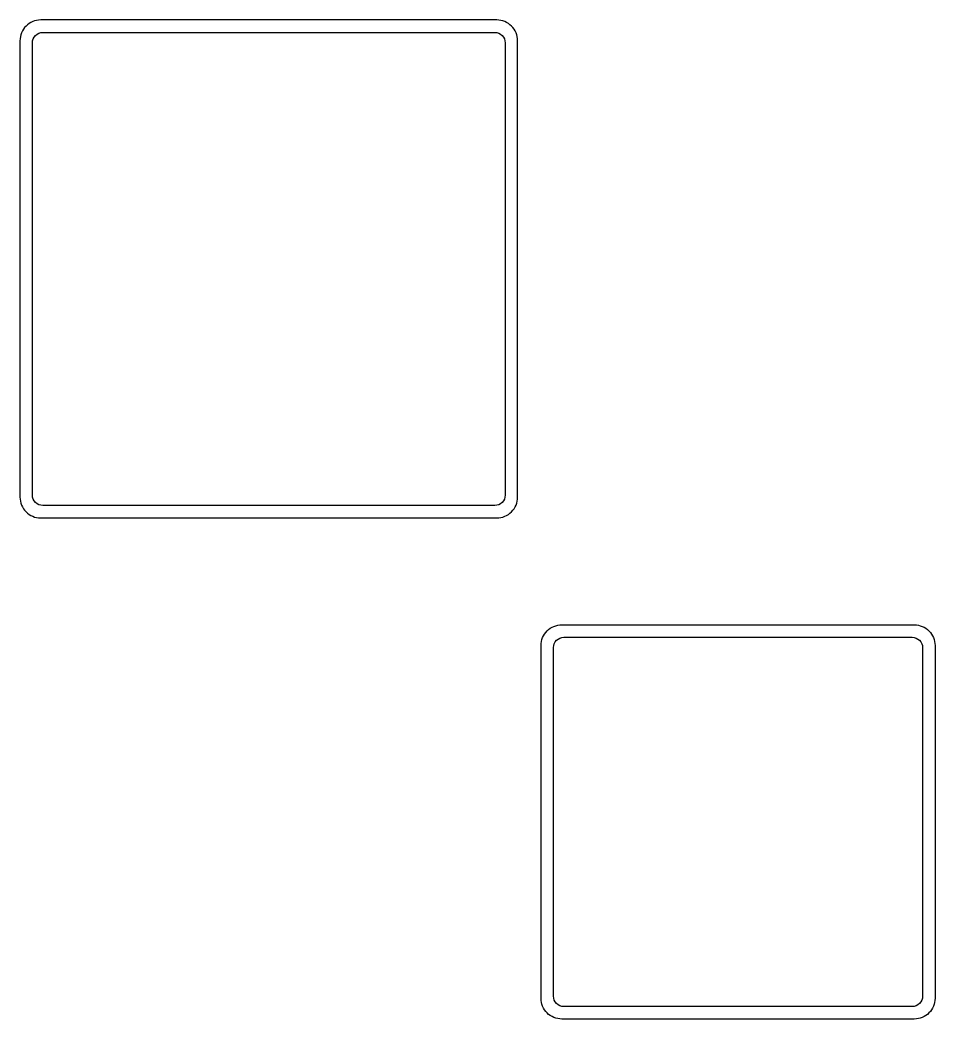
# Model space of a CAD drawing. Header units: millimetres. Extents: x 19 to 240, y 18 to 258.
import ezdxf

# ---------------------------------------------------------------- set-up
doc = ezdxf.new("R2010")
doc.units = ezdxf.units.MM

msp = doc.modelspace()

# ---------------------------------------------------------------- linework, layer by layer
for points in [[(24.41, 138.34), (134.41, 138.34, 0.414214), (139.41, 143.34), (139.41, 253.34, 0.414214), (134.41, 258.34), (24.41, 258.34, 0.414214), (19.41, 253.34), (19.41, 143.34, 0.414214)], [(133.91, 141.34), (24.91, 141.34, -0.414214), (22.41, 143.84), (22.41, 252.84, -0.414214), (24.91, 255.34), (133.91, 255.34, -0.414214), (136.41, 252.84), (136.41, 143.84, -0.414214)], [(150.57, 109.57), (234.57, 109.57, -0.414214), (237.07, 107.07), (237.07, 23.07, -0.414214), (234.57, 20.57), (150.57, 20.57, -0.414214), (148.07, 23.07), (148.07, 107.07, -0.414214)]]:
    msp.add_lwpolyline(points, format="xyb", close=True)
msp.add_lwpolyline([(150.07, 112.57), (235.07, 112.57, -0.414214), (240.07, 107.57), (240.07, 22.57, -0.414214), (235.07, 17.57), (150.07, 17.57, -0.414214), (145.07, 22.57), (145.07, 107.57, -0.414214), (150.07, 112.57), (160.07, 112.57)], format="xyb")

doc.saveas('drawing.dxf')
